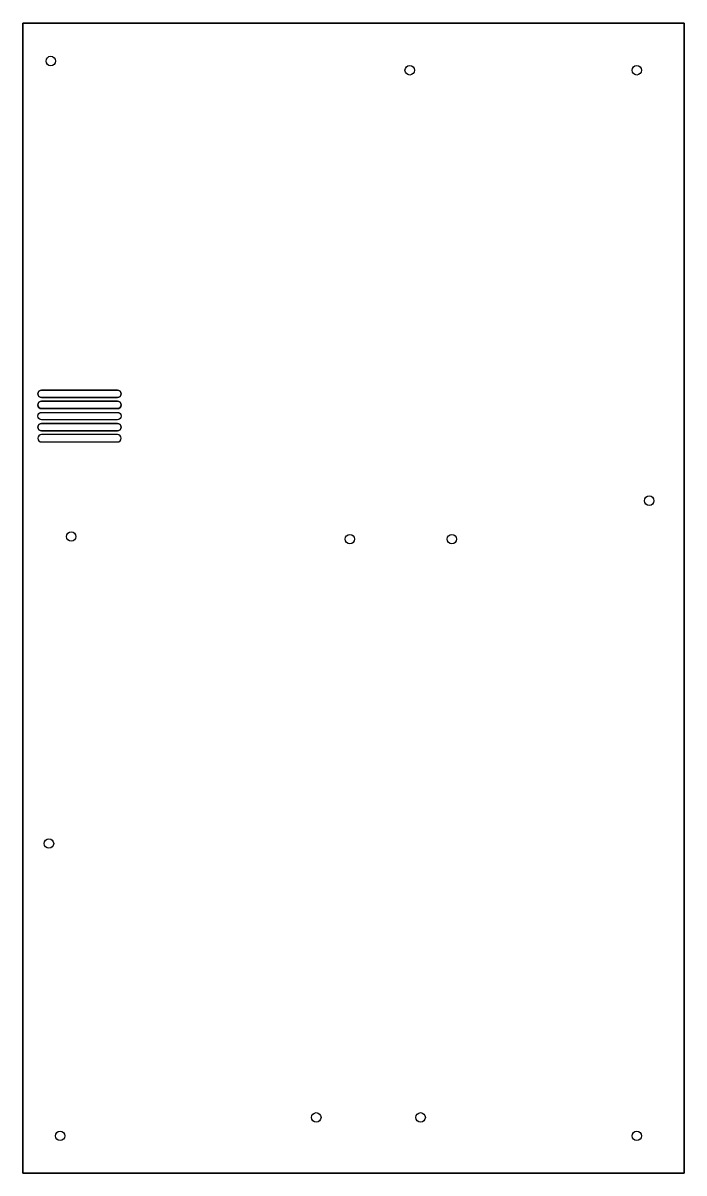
# Model space of a CAD drawing. Header units: millimetres. Extents: x -174 to 183, y -317 to 303.
import ezdxf

# ---------------------------------------------------------------- set-up
doc = ezdxf.new("R2010")
doc.units = ezdxf.units.MM
doc.layers.get('0').update_dxf_attribs({"linetype": 'CONTINUOUS'})

msp = doc.modelspace()

# ---------------------------------------------------------------- linework, layer by layer
for p, q in [((-174.15, 303.4), (-174.15, -316.9)), ((182.5, 303.4), (-174.15, 303.4)), ((-174.15, 303.4), (182.5, 303.4)), ((-174.15, -316.9), (-174.15, 303.4)), ((182.5, -316.9), (182.5, 303.4)), ((182.5, 303.4), (182.5, -316.9)), ((-174.15, -316.9), (182.5, -316.9)), ((182.5, -316.9), (-174.15, -316.9))]:
    msp.add_line(p, q)
for points in [[(-164.15, 101.4), (-123.15, 101.4, 1), (-123.15, 105.4), (-164.15, 105.4, 1)], [(-123.15, 105.4, -1), (-123.15, 101.4), (-164.15, 101.4, -1), (-164.15, 105.4)], [(-164.15, 95.4), (-123.15, 95.4, 1), (-123.15, 99.4), (-164.15, 99.4, 1)], [(-123.15, 99.4, -1), (-123.15, 95.4), (-164.15, 95.4, -1), (-164.15, 99.4)], [(-164.15, 89.4, -1), (-164.15, 93.4), (-123.15, 93.4, -1), (-123.15, 89.4)], [(-123.15, 93.4, -1), (-123.15, 89.4), (-164.15, 89.4, -1), (-164.15, 93.4)], [(-164.15, 83.4), (-123.15, 83.4, 1), (-123.15, 87.4), (-164.15, 87.4, 1)], [(-123.15, 87.4, -1), (-123.15, 83.4), (-164.15, 83.4, -1), (-164.15, 87.4)], [(-164.15, 77.4), (-123.15, 77.4, 1), (-123.15, 81.4), (-164.15, 81.4, 1)], [(-164.15, 77.4), (-123.15, 77.4, 1), (-123.15, 81.4), (-164.15, 81.4, 1)]]:
    msp.add_lwpolyline(points, format="xyb", close=True)
for centre in [(-159.15, 282.9), (-159.15, 282.9), (34.5, 277.9), (34.5, 277.9), (157, 277.9), (157, 277.9), (163.75, 45.75), (163.75, 45.75), (-148.15, 26.4), (-148.15, 26.4), (2.25, 25), (2.25, 25), (57.25, 25), (57.25, 25), (-160.15, -139.2), (-160.15, -139.2), (-15.9, -286.9), (-15.9, -286.9), (40.4, -286.9), (40.4, -286.9), (-154.15, -296.9), (-154.15, -296.9), (157, -296.9), (157, -296.9)]:
    msp.add_circle(centre, 2.55)

doc.saveas('drawing.dxf')
